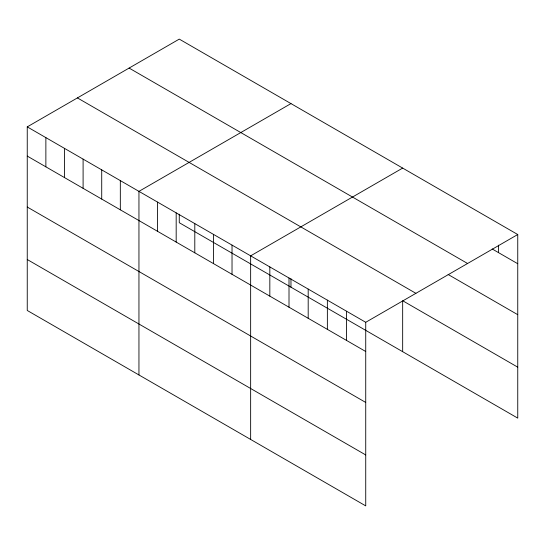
<?xml version="1.0" encoding="UTF-8"?>
<svg xmlns="http://www.w3.org/2000/svg" width="545" height="545" viewBox="0 0 545 545"><rect width="100%" height="100%" fill="white"/><g stroke="black" fill="none" stroke-linecap="round" stroke-linejoin="round"><path stroke-width="0.82" d="M27.25 126.876L365.729 322.293L365.729 505.889L27.25 310.473L27.25 126.876L179.271 39.111L517.75 234.527L517.75 418.124L179.271 222.707L179.271 214.212M290.969 103.598L138.948 191.363L138.948 374.96M402.666 168.085L250.646 255.85L250.646 439.447M365.729 322.293L517.75 234.527M492.176 248.97L517.75 263.732M129.104 68.071L467.583 263.494M448.133 274.489L517.75 314.683M77.417 97.916L415.896 293.333M517.75 367.173L402.666 300.731L402.666 351.682M27.25 156.081L365.729 351.505M27.25 207.032L365.729 402.448M27.25 259.522L365.729 454.946M498.573 245.148L498.573 252.662M346.552 311.222L346.552 340.427M327.368 300.145L327.368 329.357M308.191 289.075L308.191 318.28M290.969 278.699L290.969 287.195M289.007 277.998L289.007 307.21M269.829 266.927L269.829 296.133M232.027 245.107L232.027 274.312M213.415 234.357L213.415 263.562M194.797 223.607L194.797 252.812M176.178 212.863L176.178 242.069M157.566 202.113L157.566 231.318M120.329 180.62L120.329 209.825M101.717 169.87L101.717 199.075M83.099 159.12L83.099 188.325M64.48 148.369L64.48 177.575M45.869 137.626L45.869 166.831"/></g></svg>
